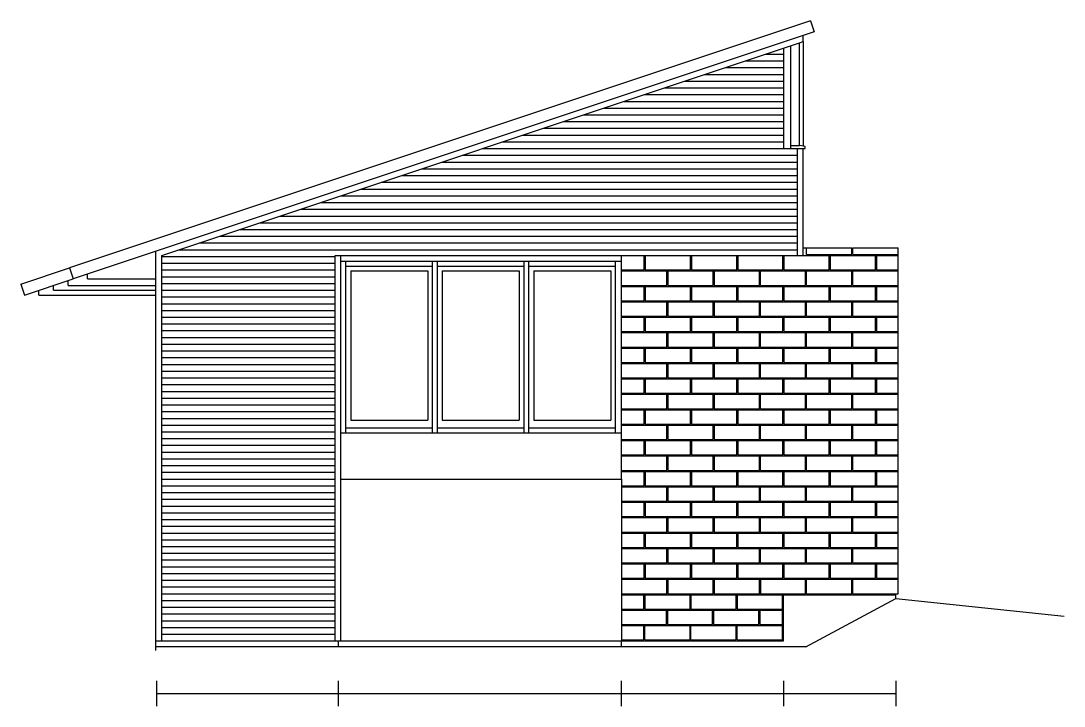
# Model space of a CAD drawing. Header units: inches. Extents: x 419 to 4751, y 1784 to 3815.
# Drawn here: x 2178 to 2719, y 1784 to 2139 of the extents above; entities that cross this region are included whole.
import ezdxf

# ---------------------------------------------------------------- set-up
doc = ezdxf.new("R2010")
doc.units = ezdxf.units.IN
doc.header["$MEASUREMENT"] = 0
for name, color, linetype in [('blocks', 251, 'Continuous'), ('e1', 253, 'Continuous'), ('e2', 251, 'Continuous'), ('walls', 7, 'Continuous')]:
    doc.layers.add(name, color=color, linetype=linetype)

msp = doc.modelspace()

# ---------------------------------------------------------------- linework, layer by layer
at = {"layer": 'blocks'}
for p, q in [((2585.5, 2018.22), (2585.5, 2021.72)), ((2609, 2018.22), (2609, 2021.72)), ((2609.5, 2018.22), (2609.5, 2021.72)), ((2501.25, 2010.22), (2501.25, 2017.72)), ((2501.75, 2017.72), (2501.75, 2010.22)), ((2525.25, 2010.22), (2525.25, 2017.72)), ((2525.75, 2017.72), (2525.75, 2010.22)), ((2549.25, 2010.22), (2549.25, 2017.72)), ((2549.75, 2017.72), (2549.75, 2010.22)), ((2573.25, 2010.22), (2573.25, 2017.72)), ((2573.75, 2017.72), (2573.75, 2010.22)), ((2583.75, 2017.72), (2597.25, 2017.72)), ((2585.5, 2018.22), (2609, 2018.22)), ((2597.25, 2010.22), (2597.25, 2017.72)), ((2597.75, 2017.72), (2597.75, 2010.22)), ((2597.75, 2017.72), (2621.25, 2017.72)), ((2609.5, 2018.22), (2633, 2018.22)), ((2621.25, 2010.22), (2621.25, 2017.72)), ((2621.75, 2017.72), (2621.75, 2010.22)), ((2621.75, 2017.72), (2633, 2017.72)), ((2489.5, 2010.22), (2501.25, 2010.22)), ((2489.5, 2009.72), (2513, 2009.72)), ((2501.75, 2010.22), (2525.25, 2010.22)), ((2513, 2002.22), (2513, 2009.72)), ((2513.5, 2009.72), (2537, 2009.72)), ((2513.5, 2009.72), (2513.5, 2002.22)), ((2525.75, 2010.22), (2549.25, 2010.22)), ((2537, 2002.22), (2537, 2009.72)), ((2537.5, 2009.72), (2561, 2009.72)), ((2537.5, 2009.72), (2537.5, 2002.22)), ((2549.75, 2010.22), (2573.25, 2010.22)), ((2561, 2002.22), (2561, 2009.72)), ((2561.5, 2009.72), (2585, 2009.72)), ((2561.5, 2002.22), (2561.5, 2009.72)), ((2573.75, 2010.22), (2597.25, 2010.22)), ((2585, 2002.22), (2585, 2009.72)), ((2585.5, 2009.72), (2609, 2009.72)), ((2585.5, 2002.22), (2585.5, 2009.72)), ((2597.75, 2010.22), (2621.25, 2010.22)), ((2609, 2002.22), (2609, 2009.72)), ((2609.5, 2009.72), (2633, 2009.72)), ((2609.5, 2002.22), (2609.5, 2009.72)), ((2621.75, 2010.22), (2633, 2010.22)), ((2489.5, 2002.22), (2513, 2002.22)), ((2489.5, 2001.72), (2501.25, 2001.72)), ((2501.25, 1994.22), (2501.25, 2001.72)), ((2501.75, 2001.72), (2525.25, 2001.72)), ((2501.75, 2001.72), (2501.75, 1994.22)), ((2513.5, 2002.22), (2537, 2002.22)), ((2525.25, 1994.22), (2525.25, 2001.72)), ((2525.75, 2001.72), (2525.75, 1994.22)), ((2525.75, 2001.72), (2549.25, 2001.72)), ((2537.5, 2002.22), (2561, 2002.22)), ((2549.25, 1994.22), (2549.25, 2001.72)), ((2549.75, 2001.72), (2573.25, 2001.72)), ((2549.75, 2001.72), (2549.75, 1994.22)), ((2561.5, 2002.22), (2585, 2002.22)), ((2573.25, 1994.22), (2573.25, 2001.72)), ((2573.75, 2001.72), (2597.25, 2001.72)), ((2573.75, 2001.72), (2573.75, 1994.22)), ((2585.5, 2002.22), (2609, 2002.22)), ((2597.25, 1994.22), (2597.25, 2001.72)), ((2597.75, 2001.72), (2597.75, 1994.22)), ((2597.75, 2001.72), (2621.25, 2001.72)), ((2609.5, 2002.22), (2633, 2002.22)), ((2621.25, 1994.22), (2621.25, 2001.72)), ((2621.75, 2001.72), (2633, 2001.72)), ((2621.75, 2001.72), (2621.75, 1994.22)), ((2489.5, 1994.22), (2501.25, 1994.22)), ((2489.5, 1993.72), (2513, 1993.72)), ((2501.75, 1994.22), (2525.25, 1994.22)), ((2513, 1986.22), (2513, 1993.72)), ((2513.5, 1993.72), (2537, 1993.72)), ((2513.5, 1993.72), (2513.5, 1986.22)), ((2525.75, 1994.22), (2549.25, 1994.22)), ((2537, 1986.22), (2537, 1993.72)), ((2537.5, 1993.72), (2561, 1993.72)), ((2537.5, 1993.72), (2537.5, 1986.22)), ((2549.75, 1994.22), (2573.25, 1994.22)), ((2561, 1986.22), (2561, 1993.72)), ((2561.5, 1993.72), (2585, 1993.72)), ((2561.5, 1986.22), (2561.5, 1993.72)), ((2573.75, 1994.22), (2597.25, 1994.22)), ((2585, 1986.22), (2585, 1993.72)), ((2585.5, 1993.72), (2609, 1993.72)), ((2585.5, 1986.22), (2585.5, 1993.72)), ((2597.75, 1994.22), (2621.25, 1994.22)), ((2609, 1986.22), (2609, 1993.72)), ((2609.5, 1993.72), (2633, 1993.72)), ((2609.5, 1986.22), (2609.5, 1993.72)), ((2621.75, 1994.22), (2633, 1994.22)), ((2489.5, 1986.22), (2513, 1986.22)), ((2489.5, 1985.72), (2501.25, 1985.72)), ((2501.25, 1978.22), (2501.25, 1985.72)), ((2501.75, 1985.72), (2525.25, 1985.72)), ((2501.75, 1985.72), (2501.75, 1978.22)), ((2513.5, 1986.22), (2537, 1986.22)), ((2525.25, 1978.22), (2525.25, 1985.72)), ((2525.75, 1985.72), (2525.75, 1978.22)), ((2525.75, 1985.72), (2549.25, 1985.72)), ((2537.5, 1986.22), (2561, 1986.22)), ((2549.25, 1978.22), (2549.25, 1985.72)), ((2549.75, 1985.72), (2573.25, 1985.72)), ((2549.75, 1985.72), (2549.75, 1978.22)), ((2561.5, 1986.22), (2585, 1986.22)), ((2573.25, 1978.22), (2573.25, 1985.72)), ((2573.75, 1985.72), (2597.25, 1985.72)), ((2573.75, 1985.72), (2573.75, 1978.22)), ((2585.5, 1986.22), (2609, 1986.22)), ((2597.25, 1978.22), (2597.25, 1985.72)), ((2597.75, 1985.72), (2597.75, 1978.22)), ((2597.75, 1985.72), (2621.25, 1985.72)), ((2609.5, 1986.22), (2633, 1986.22)), ((2621.25, 1978.22), (2621.25, 1985.72)), ((2621.75, 1985.72), (2633, 1985.72)), ((2621.75, 1985.72), (2621.75, 1978.22)), ((2489.5, 1978.22), (2501.25, 1978.22)), ((2489.5, 1977.72), (2513, 1977.72)), ((2501.75, 1978.22), (2525.25, 1978.22)), ((2513, 1970.22), (2513, 1977.72)), ((2513.5, 1977.72), (2537, 1977.72)), ((2513.5, 1977.72), (2513.5, 1970.22)), ((2525.75, 1978.22), (2549.25, 1978.22)), ((2537, 1970.22), (2537, 1977.72)), ((2537.5, 1977.72), (2561, 1977.72)), ((2537.5, 1977.72), (2537.5, 1970.22)), ((2549.75, 1978.22), (2573.25, 1978.22)), ((2561, 1970.22), (2561, 1977.72)), ((2561.5, 1970.22), (2561.5, 1977.72)), ((2561.5, 1977.72), (2585, 1977.72)), ((2573.75, 1978.22), (2597.25, 1978.22)), ((2585, 1970.22), (2585, 1977.72)), ((2585.5, 1977.72), (2609, 1977.72)), ((2585.5, 1970.22), (2585.5, 1977.72)), ((2597.75, 1978.22), (2621.25, 1978.22)), ((2609, 1970.22), (2609, 1977.72)), ((2609.5, 1977.72), (2633, 1977.72)), ((2609.5, 1970.22), (2609.5, 1977.72)), ((2621.75, 1978.22), (2633, 1978.22)), ((2489.5, 1970.22), (2513, 1970.22)), ((2489.5, 1969.72), (2501.25, 1969.72)), ((2501.25, 1962.22), (2501.25, 1969.72)), ((2501.75, 1969.72), (2525.25, 1969.72)), ((2501.75, 1969.72), (2501.75, 1962.22)), ((2513.5, 1970.22), (2537, 1970.22)), ((2525.25, 1962.22), (2525.25, 1969.72)), ((2525.75, 1969.72), (2549.25, 1969.72)), ((2525.75, 1969.72), (2525.75, 1962.22)), ((2537.5, 1970.22), (2561, 1970.22)), ((2549.25, 1962.22), (2549.25, 1969.72)), ((2549.75, 1969.72), (2573.25, 1969.72)), ((2549.75, 1969.72), (2549.75, 1962.22)), ((2561.5, 1970.22), (2585, 1970.22)), ((2573.25, 1962.22), (2573.25, 1969.72)), ((2573.75, 1969.72), (2597.25, 1969.72)), ((2573.75, 1969.72), (2573.75, 1962.22)), ((2585.5, 1970.22), (2609, 1970.22)), ((2597.25, 1962.22), (2597.25, 1969.72)), ((2597.75, 1969.72), (2621.25, 1969.72)), ((2597.75, 1969.72), (2597.75, 1962.22)), ((2609.5, 1970.22), (2633, 1970.22)), ((2621.25, 1962.22), (2621.25, 1969.72)), ((2621.75, 1969.72), (2633, 1969.72)), ((2621.75, 1969.72), (2621.75, 1962.22)), ((2489.5, 1962.22), (2501.25, 1962.22)), ((2489.5, 1961.72), (2513, 1961.72)), ((2501.75, 1962.22), (2525.25, 1962.22)), ((2513, 1954.22), (2513, 1961.72)), ((2513.5, 1961.72), (2537, 1961.72)), ((2513.5, 1961.72), (2513.5, 1954.22)), ((2525.75, 1962.22), (2549.25, 1962.22)), ((2537, 1954.22), (2537, 1961.72)), ((2537.5, 1961.72), (2561, 1961.72)), ((2537.5, 1961.72), (2537.5, 1954.22)), ((2549.75, 1962.22), (2573.25, 1962.22)), ((2561, 1954.22), (2561, 1961.72)), ((2561.5, 1961.72), (2585, 1961.72)), ((2561.5, 1954.22), (2561.5, 1961.72)), ((2573.75, 1962.22), (2597.25, 1962.22)), ((2585, 1954.22), (2585, 1961.72)), ((2585.5, 1961.72), (2609, 1961.72)), ((2585.5, 1954.22), (2585.5, 1961.72)), ((2597.75, 1962.22), (2621.25, 1962.22)), ((2609, 1954.22), (2609, 1961.72)), ((2609.5, 1961.72), (2633, 1961.72)), ((2609.5, 1954.22), (2609.5, 1961.72)), ((2621.75, 1962.22), (2633, 1962.22)), ((2489.5, 1954.22), (2513, 1954.22)), ((2489.5, 1953.72), (2501.25, 1953.72)), ((2501.25, 1946.22), (2501.25, 1953.72)), ((2501.75, 1953.72), (2525.25, 1953.72)), ((2501.75, 1953.72), (2501.75, 1946.22)), ((2513.5, 1954.22), (2537, 1954.22)), ((2525.25, 1946.22), (2525.25, 1953.72)), ((2525.75, 1953.72), (2525.75, 1946.22)), ((2525.75, 1953.72), (2549.25, 1953.72)), ((2537.5, 1954.22), (2561, 1954.22)), ((2549.25, 1946.22), (2549.25, 1953.72)), ((2549.75, 1953.72), (2573.25, 1953.72)), ((2549.75, 1953.72), (2549.75, 1946.22)), ((2561.5, 1954.22), (2585, 1954.22)), ((2573.25, 1946.22), (2573.25, 1953.72)), ((2573.75, 1953.72), (2597.25, 1953.72)), ((2573.75, 1953.72), (2573.75, 1946.22)), ((2585.5, 1954.22), (2609, 1954.22)), ((2597.25, 1946.22), (2597.25, 1953.72)), ((2597.75, 1953.72), (2597.75, 1946.22)), ((2597.75, 1953.72), (2621.25, 1953.72)), ((2609.5, 1954.22), (2633, 1954.22)), ((2621.25, 1946.22), (2621.25, 1953.72)), ((2621.75, 1953.72), (2633, 1953.72)), ((2621.75, 1953.72), (2621.75, 1946.22)), ((2489.5, 1946.22), (2501.25, 1946.22)), ((2489.5, 1945.72), (2513, 1945.72)), ((2501.75, 1946.22), (2525.25, 1946.22)), ((2513, 1938.22), (2513, 1945.72)), ((2513.5, 1945.72), (2513.5, 1938.22)), ((2513.5, 1945.72), (2537, 1945.72)), ((2525.75, 1946.22), (2549.25, 1946.22)), ((2537, 1938.22), (2537, 1945.72)), ((2537.5, 1945.72), (2561, 1945.72)), ((2537.5, 1945.72), (2537.5, 1938.22)), ((2549.75, 1946.22), (2573.25, 1946.22)), ((2561, 1938.22), (2561, 1945.72)), ((2561.5, 1938.22), (2561.5, 1945.72)), ((2561.5, 1945.72), (2585, 1945.72)), ((2573.75, 1946.22), (2597.25, 1946.22)), ((2585, 1938.22), (2585, 1945.72)), ((2585.5, 1938.22), (2585.5, 1945.72)), ((2585.5, 1945.72), (2609, 1945.72)), ((2597.75, 1946.22), (2621.25, 1946.22)), ((2609, 1938.22), (2609, 1945.72)), ((2609.5, 1945.72), (2633, 1945.72)), ((2609.5, 1938.22), (2609.5, 1945.72)), ((2621.75, 1946.22), (2633, 1946.22)), ((2489.5, 1938.22), (2513, 1938.22)), ((2489.5, 1937.72), (2501.25, 1937.72)), ((2501.25, 1930.22), (2501.25, 1937.72)), ((2501.75, 1937.72), (2525.25, 1937.72)), ((2501.75, 1937.72), (2501.75, 1930.22)), ((2513.5, 1938.22), (2537, 1938.22)), ((2525.25, 1930.22), (2525.25, 1937.72)), ((2525.75, 1937.72), (2549.25, 1937.72)), ((2525.75, 1937.72), (2525.75, 1930.22)), ((2537.5, 1938.22), (2561, 1938.22)), ((2549.25, 1930.22), (2549.25, 1937.72)), ((2549.75, 1937.72), (2573.25, 1937.72)), ((2549.75, 1937.72), (2549.75, 1930.22)), ((2561.5, 1938.22), (2585, 1938.22)), ((2573.25, 1930.22), (2573.25, 1937.72)), ((2573.75, 1937.72), (2597.25, 1937.72)), ((2573.75, 1937.72), (2573.75, 1930.22)), ((2585.5, 1938.22), (2609, 1938.22)), ((2597.25, 1930.22), (2597.25, 1937.72)), ((2597.75, 1937.72), (2621.25, 1937.72)), ((2597.75, 1937.72), (2597.75, 1930.22)), ((2609.5, 1938.22), (2633, 1938.22)), ((2621.25, 1930.22), (2621.25, 1937.72)), ((2621.75, 1937.72), (2633, 1937.72)), ((2621.75, 1937.72), (2621.75, 1930.22)), ((2489.5, 1930.22), (2501.25, 1930.22)), ((2489.5, 1929.72), (2513, 1929.72)), ((2501.75, 1930.22), (2525.25, 1930.22)), ((2513, 1922.22), (2513, 1929.72)), ((2513.5, 1929.72), (2537, 1929.72)), ((2513.5, 1929.72), (2513.5, 1922.22)), ((2525.75, 1930.22), (2549.25, 1930.22)), ((2537, 1922.22), (2537, 1929.72)), ((2537.5, 1929.72), (2561, 1929.72)), ((2537.5, 1929.72), (2537.5, 1922.22)), ((2549.75, 1930.22), (2573.25, 1930.22)), ((2561, 1922.22), (2561, 1929.72)), ((2561.5, 1929.72), (2585, 1929.72)), ((2561.5, 1922.22), (2561.5, 1929.72)), ((2573.75, 1930.22), (2597.25, 1930.22)), ((2585, 1922.22), (2585, 1929.72)), ((2585.5, 1929.72), (2609, 1929.72)), ((2585.5, 1922.22), (2585.5, 1929.72)), ((2597.75, 1930.22), (2621.25, 1930.22)), ((2609, 1922.22), (2609, 1929.72)), ((2609.5, 1929.72), (2633, 1929.72)), ((2609.5, 1922.22), (2609.5, 1929.72)), ((2621.75, 1930.22), (2633, 1930.22)), ((2489.5, 1922.22), (2513, 1922.22)), ((2489.5, 1921.72), (2501.25, 1921.72)), ((2501.25, 1914.22), (2501.25, 1921.72)), ((2501.75, 1921.72), (2525.25, 1921.72)), ((2501.75, 1921.72), (2501.75, 1914.22)), ((2513.5, 1922.22), (2537, 1922.22)), ((2525.25, 1914.22), (2525.25, 1921.72)), ((2525.75, 1921.72), (2549.25, 1921.72)), ((2525.75, 1921.72), (2525.75, 1914.22)), ((2537.5, 1922.22), (2561, 1922.22)), ((2549.25, 1914.22), (2549.25, 1921.72)), ((2549.75, 1921.72), (2573.25, 1921.72)), ((2549.75, 1921.72), (2549.75, 1914.22)), ((2561.5, 1922.22), (2585, 1922.22)), ((2573.25, 1914.22), (2573.25, 1921.72)), ((2573.75, 1921.72), (2597.25, 1921.72)), ((2573.75, 1921.72), (2573.75, 1914.22)), ((2585.5, 1922.22), (2609, 1922.22)), ((2597.25, 1914.22), (2597.25, 1921.72)), ((2597.75, 1921.72), (2621.25, 1921.72)), ((2597.75, 1921.72), (2597.75, 1914.22)), ((2609.5, 1922.22), (2633, 1922.22)), ((2621.25, 1914.22), (2621.25, 1921.72)), ((2621.75, 1921.72), (2633, 1921.72)), ((2621.75, 1921.72), (2621.75, 1914.22)), ((2489.5, 1914.22), (2501.25, 1914.22)), ((2489.5, 1913.72), (2513, 1913.72)), ((2501.75, 1914.22), (2525.25, 1914.22)), ((2513, 1906.22), (2513, 1913.72)), ((2513.5, 1913.72), (2537, 1913.72)), ((2513.5, 1913.72), (2513.5, 1906.22)), ((2525.75, 1914.22), (2549.25, 1914.22)), ((2537, 1906.22), (2537, 1913.72)), ((2537.5, 1913.72), (2561, 1913.72)), ((2537.5, 1913.72), (2537.5, 1906.22)), ((2549.75, 1914.22), (2573.25, 1914.22)), ((2561, 1906.22), (2561, 1913.72)), ((2561.5, 1913.72), (2585, 1913.72)), ((2561.5, 1906.22), (2561.5, 1913.72)), ((2573.75, 1914.22), (2597.25, 1914.22)), ((2585, 1906.22), (2585, 1913.72)), ((2585.5, 1913.72), (2609, 1913.72)), ((2585.5, 1906.22), (2585.5, 1913.72)), ((2597.75, 1914.22), (2621.25, 1914.22)), ((2609, 1906.22), (2609, 1913.72)), ((2609.5, 1913.72), (2633, 1913.72)), ((2609.5, 1906.22), (2609.5, 1913.72)), ((2621.75, 1914.22), (2633, 1914.22)), ((2489.5, 1906.22), (2513, 1906.22)), ((2489.5, 1905.72), (2501.25, 1905.72)), ((2501.25, 1898.22), (2501.25, 1905.72)), ((2501.75, 1905.72), (2525.25, 1905.72)), ((2501.75, 1905.72), (2501.75, 1898.22)), ((2513.5, 1906.22), (2537, 1906.22)), ((2525.25, 1898.22), (2525.25, 1905.72)), ((2525.75, 1905.72), (2549.25, 1905.72)), ((2525.75, 1905.72), (2525.75, 1898.22)), ((2537.5, 1906.22), (2561, 1906.22)), ((2549.25, 1898.22), (2549.25, 1905.72)), ((2549.75, 1905.72), (2573.25, 1905.72)), ((2549.75, 1905.72), (2549.75, 1898.22)), ((2561.5, 1906.22), (2585, 1906.22)), ((2573.25, 1898.22), (2573.25, 1905.72)), ((2573.75, 1905.72), (2597.25, 1905.72)), ((2573.75, 1905.72), (2573.75, 1898.22)), ((2585.5, 1906.22), (2609, 1906.22)), ((2597.25, 1898.22), (2597.25, 1905.72)), ((2597.75, 1905.72), (2621.25, 1905.72)), ((2597.75, 1905.72), (2597.75, 1898.22)), ((2609.5, 1906.22), (2633, 1906.22)), ((2621.25, 1898.22), (2621.25, 1905.72)), ((2621.75, 1905.72), (2633, 1905.72)), ((2621.75, 1905.72), (2621.75, 1898.22)), ((2489.5, 1898.22), (2501.25, 1898.22)), ((2489.5, 1897.72), (2513, 1897.72)), ((2501.75, 1898.22), (2525.25, 1898.22)), ((2513, 1890.22), (2513, 1897.72)), ((2513.5, 1897.72), (2537, 1897.72)), ((2513.5, 1897.72), (2513.5, 1890.22)), ((2525.75, 1898.22), (2549.25, 1898.22)), ((2537, 1890.22), (2537, 1897.72)), ((2537.5, 1897.72), (2561, 1897.72)), ((2537.5, 1897.72), (2537.5, 1890.22)), ((2549.75, 1898.22), (2573.25, 1898.22)), ((2561, 1890.22), (2561, 1897.72)), ((2561.5, 1897.72), (2585, 1897.72)), ((2561.5, 1890.22), (2561.5, 1897.72)), ((2573.75, 1898.22), (2597.25, 1898.22)), ((2585, 1890.22), (2585, 1897.72)), ((2585.5, 1897.72), (2609, 1897.72)), ((2585.5, 1890.22), (2585.5, 1897.72)), ((2597.75, 1898.22), (2621.25, 1898.22)), ((2609, 1890.22), (2609, 1897.72)), ((2609.5, 1897.72), (2633, 1897.72)), ((2609.5, 1890.22), (2609.5, 1897.72)), ((2621.75, 1898.22), (2633, 1898.22)), ((2489.5, 1890.22), (2513, 1890.22)), ((2513.5, 1890.22), (2537, 1890.22)), ((2537.5, 1890.22), (2561, 1890.22)), ((2561.5, 1890.22), (2585, 1890.22)), ((2585.5, 1890.22), (2609, 1890.22)), ((2609.5, 1890.22), (2633, 1890.22)), ((2489.5, 1889.72), (2501.25, 1889.72)), ((2501.25, 1882.22), (2501.25, 1889.72)), ((2501.75, 1889.72), (2525.25, 1889.72)), ((2501.75, 1889.72), (2501.75, 1882.22)), ((2525.25, 1882.22), (2525.25, 1889.72)), ((2525.75, 1889.72), (2549.25, 1889.72)), ((2525.75, 1889.72), (2525.75, 1882.22)), ((2549.25, 1882.22), (2549.25, 1889.72)), ((2549.75, 1889.72), (2573.25, 1889.72)), ((2549.75, 1889.72), (2549.75, 1882.22)), ((2573.25, 1882.22), (2573.25, 1889.72)), ((2573.75, 1889.72), (2597.25, 1889.72)), ((2573.75, 1889.72), (2573.75, 1882.22)), ((2597.25, 1882.22), (2597.25, 1889.72)), ((2597.75, 1889.72), (2621.25, 1889.72)), ((2597.75, 1889.72), (2597.75, 1882.22)), ((2621.25, 1882.22), (2621.25, 1889.72)), ((2621.75, 1889.72), (2633, 1889.72)), ((2621.75, 1889.72), (2621.75, 1882.22)), ((2489.5, 1882.22), (2501.25, 1882.22)), ((2489.5, 1881.72), (2513, 1881.72)), ((2501.75, 1882.22), (2525.25, 1882.22)), ((2513, 1874.22), (2513, 1881.72)), ((2513.5, 1881.72), (2537, 1881.72)), ((2513.5, 1881.72), (2513.5, 1874.22)), ((2525.75, 1882.22), (2549.25, 1882.22)), ((2537, 1874.22), (2537, 1881.72)), ((2537.5, 1881.72), (2561, 1881.72)), ((2537.5, 1881.72), (2537.5, 1874.22)), ((2549.75, 1882.22), (2573.25, 1882.22)), ((2561, 1874.22), (2561, 1881.72)), ((2561.5, 1881.72), (2585, 1881.72)), ((2561.5, 1874.22), (2561.5, 1881.72)), ((2573.75, 1882.22), (2597.25, 1882.22)), ((2585, 1874.22), (2585, 1881.72)), ((2585.5, 1881.72), (2609, 1881.72)), ((2585.5, 1874.22), (2585.5, 1881.72)), ((2597.75, 1882.22), (2621.25, 1882.22)), ((2609, 1874.22), (2609, 1881.72)), ((2609.5, 1881.72), (2633, 1881.72)), ((2609.5, 1874.22), (2609.5, 1881.72)), ((2621.75, 1882.22), (2633, 1882.22)), ((2489.5, 1874.22), (2513, 1874.22)), ((2513.5, 1874.22), (2537, 1874.22)), ((2537.5, 1874.22), (2561, 1874.22)), ((2561.5, 1874.22), (2585, 1874.22)), ((2585.5, 1874.22), (2609, 1874.22)), ((2609.5, 1874.22), (2633, 1874.22)), ((2489.5, 1873.72), (2501.25, 1873.72)), ((2501.25, 1866.22), (2501.25, 1873.72)), ((2501.75, 1873.72), (2525.25, 1873.72)), ((2501.75, 1873.72), (2501.75, 1866.22)), ((2525.25, 1866.22), (2525.25, 1873.72)), ((2525.75, 1873.72), (2549.25, 1873.72)), ((2525.75, 1873.72), (2525.75, 1866.22)), ((2549.25, 1866.22), (2549.25, 1873.72)), ((2549.75, 1873.72), (2573.25, 1873.72)), ((2549.75, 1873.72), (2549.75, 1866.22)), ((2573.25, 1866.22), (2573.25, 1873.72)), ((2573.75, 1873.72), (2597.25, 1873.72)), ((2573.75, 1873.72), (2573.75, 1866.22)), ((2597.25, 1866.22), (2597.25, 1873.72)), ((2597.75, 1873.72), (2621.25, 1873.72)), ((2597.75, 1873.72), (2597.75, 1866.22)), ((2621.25, 1866.22), (2621.25, 1873.72)), ((2621.75, 1873.72), (2633, 1873.72)), ((2621.75, 1873.72), (2621.75, 1866.22)), ((2489.5, 1866.22), (2501.25, 1866.22)), ((2489.5, 1865.72), (2513, 1865.72)), ((2501.75, 1866.22), (2525.25, 1866.22)), ((2513, 1858.22), (2513, 1865.72)), ((2513.5, 1865.72), (2513.5, 1858.22)), ((2513.5, 1865.72), (2537, 1865.72)), ((2525.75, 1866.22), (2549.25, 1866.22)), ((2537, 1858.22), (2537, 1865.72)), ((2537.5, 1865.72), (2537.5, 1858.22)), ((2537.5, 1865.72), (2561, 1865.72)), ((2549.75, 1866.22), (2573.25, 1866.22)), ((2561, 1858.22), (2561, 1865.72)), ((2561.5, 1858.22), (2561.5, 1865.72)), ((2561.5, 1865.72), (2585, 1865.72)), ((2573.75, 1866.22), (2597.25, 1866.22)), ((2585, 1858.22), (2585, 1865.72)), ((2585.5, 1858.22), (2585.5, 1865.72)), ((2585.5, 1865.72), (2609, 1865.72)), ((2597.75, 1866.22), (2621.25, 1866.22)), ((2609, 1858.22), (2609, 1865.72)), ((2609.5, 1865.72), (2633, 1865.72)), ((2609.5, 1858.22), (2609.5, 1865.72)), ((2621.75, 1866.22), (2633, 1866.22)), ((2489.5, 1858.22), (2513, 1858.22)), ((2489.5, 1857.72), (2501.25, 1857.72)), ((2501.25, 1850.22), (2501.25, 1857.72)), ((2501.75, 1857.72), (2525.25, 1857.72)), ((2501.75, 1857.72), (2501.75, 1850.22)), ((2513.5, 1858.22), (2537, 1858.22)), ((2525.25, 1850.22), (2525.25, 1857.72)), ((2525.75, 1857.72), (2525.75, 1850.22)), ((2525.75, 1857.72), (2549.25, 1857.72)), ((2537.5, 1858.22), (2561, 1858.22)), ((2549.25, 1850.22), (2549.25, 1857.72)), ((2549.75, 1857.72), (2573.25, 1857.72)), ((2549.75, 1857.72), (2549.75, 1850.22)), ((2561.5, 1858.22), (2585, 1858.22)), ((2573.25, 1850.22), (2573.25, 1857.72)), ((2573.75, 1857.72), (2597.25, 1857.72)), ((2573.75, 1857.72), (2573.75, 1850.22)), ((2585.5, 1858.22), (2609, 1858.22)), ((2597.25, 1850.22), (2597.25, 1857.72)), ((2597.75, 1857.72), (2597.75, 1850.22)), ((2597.75, 1857.72), (2621.25, 1857.72)), ((2609.5, 1858.22), (2633, 1858.22)), ((2621.25, 1850.22), (2621.25, 1857.72)), ((2621.75, 1857.72), (2633, 1857.72)), ((2621.75, 1857.72), (2621.75, 1850.22)), ((2489.5, 1850.22), (2501.25, 1850.22)), ((2489.5, 1849.72), (2513, 1849.72)), ((2501.75, 1850.22), (2525.25, 1850.22)), ((2513, 1842.22), (2513, 1849.72)), ((2513.5, 1849.72), (2537, 1849.72)), ((2513.5, 1849.72), (2513.5, 1842.22)), ((2525.75, 1850.22), (2549.25, 1850.22)), ((2537, 1842.22), (2537, 1849.72)), ((2537.5, 1849.72), (2561, 1849.72)), ((2537.5, 1849.72), (2537.5, 1842.22)), ((2549.75, 1850.22), (2573.25, 1850.22)), ((2561, 1842.22), (2561, 1849.72)), ((2561.5, 1849.72), (2561.5, 1842.22)), ((2561.5, 1849.72), (2585, 1849.72)), ((2573.75, 1850.22), (2597.25, 1850.22)), ((2585, 1842.22), (2585, 1849.72)), ((2585.5, 1842.22), (2585.5, 1849.72)), ((2585.5, 1849.72), (2609, 1849.72)), ((2597.75, 1850.22), (2621.25, 1850.22)), ((2609, 1842.22), (2609, 1849.72)), ((2609.5, 1842.22), (2609.5, 1849.72)), ((2609.5, 1849.72), (2633, 1849.72)), ((2621.75, 1850.22), (2633, 1850.22)), ((2489.49, 1842.22), (2512.99, 1842.22)), ((2489.5, 1841.72), (2501, 1841.72)), ((2501, 1834.22), (2501, 1841.72)), ((2501.5, 1841.72), (2525, 1841.72)), ((2501.5, 1841.72), (2501.5, 1834.22)), ((2513.49, 1842.22), (2536.99, 1842.22)), ((2525, 1834.22), (2525, 1841.72)), ((2525.5, 1841.72), (2525.5, 1834.22)), ((2525.5, 1841.72), (2549, 1841.72)), ((2537.49, 1842.22), (2560.99, 1842.22)), ((2549, 1834.22), (2549, 1841.72)), ((2549.5, 1841.72), (2573, 1841.72)), ((2549.5, 1841.72), (2549.5, 1834.22)), ((2561.5, 1842.22), (2585, 1842.22)), ((2573, 1834.22), (2573, 1841.72)), ((2585.5, 1842.22), (2609, 1842.22)), ((2609.5, 1842.22), (2633, 1842.22)), ((2489.5, 1834.22), (2501, 1834.22)), ((2489.5, 1833.72), (2512.75, 1833.72)), ((2501.5, 1834.22), (2525, 1834.22)), ((2512.75, 1826.22), (2512.75, 1833.72)), ((2513.25, 1833.72), (2536.75, 1833.72)), ((2513.25, 1833.72), (2513.25, 1826.22)), ((2525.5, 1834.22), (2549, 1834.22)), ((2536.75, 1826.22), (2536.75, 1833.72)), ((2537.25, 1833.72), (2560.75, 1833.72)), ((2537.25, 1833.72), (2537.25, 1826.22)), ((2549.5, 1834.22), (2573, 1834.22)), ((2560.75, 1826.22), (2560.75, 1833.72)), ((2561.25, 1833.72), (2573, 1833.72)), ((2561.25, 1833.72), (2561.25, 1826.22)), ((2573, 1826.22), (2573, 1833.72)), ((2489.5, 1826.22), (2512.75, 1826.22)), ((2489.5, 1825.72), (2501, 1825.72)), ((2501, 1818.22), (2501, 1825.72)), ((2501.5, 1825.72), (2525, 1825.72)), ((2501.5, 1818.22), (2501.5, 1825.72)), ((2513.25, 1826.22), (2536.75, 1826.22)), ((2525, 1818.22), (2525, 1825.72)), ((2525.5, 1825.72), (2549, 1825.72)), ((2525.5, 1818.22), (2525.5, 1825.72)), ((2537.25, 1826.22), (2560.75, 1826.22)), ((2549, 1818.22), (2549, 1825.72)), ((2549.5, 1825.72), (2573, 1825.72)), ((2549.5, 1818.22), (2549.5, 1825.72)), ((2561.25, 1826.22), (2573, 1826.22)), ((2573, 1818.22), (2573, 1825.72)), ((2489.5, 1818.22), (2501, 1818.22)), ((2501.5, 1818.22), (2525, 1818.22)), ((2525.5, 1818.22), (2549, 1818.22)), ((2549.5, 1818.22), (2573, 1818.22))]:
    msp.add_line(p, q, dxfattribs=at)
at = {"layer": 'e1'}
for p, q in [((2577.25, 2073.22), (2584.75, 2073.22)), ((2489.5, 1901.72), (2489.5, 2017.72)), ((2343.87, 1925.72), (2489.5, 1925.72))]:
    msp.add_line(p, q, dxfattribs=at)
at = {"layer": 'e2'}
for p, q in [((2583.75, 2128.72), (2583.75, 2074.39)), ((2250.75, 2017.72), (2581.75, 2128.06)), ((2573.75, 2073.22), (2573.75, 2125.39)), ((2577.25, 2073.22), (2577.25, 2126.56)), ((2553.75, 2118.72), (2573.75, 2118.72)), ((2564.25, 2122.22), (2573.75, 2122.22)), ((2543.25, 2115.22), (2573.75, 2115.22)), ((2522.25, 2108.22), (2573.75, 2108.22)), ((2532.75, 2111.72), (2573.75, 2111.72)), ((2511.75, 2104.72), (2573.75, 2104.72)), ((2490.75, 2097.72), (2573.75, 2097.72)), ((2501.25, 2101.22), (2573.75, 2101.22)), ((2469.75, 2090.72), (2573.75, 2090.72)), ((2480.25, 2094.22), (2573.75, 2094.22)), ((2459.25, 2087.22), (2573.75, 2087.22)), ((2438.25, 2080.22), (2573.75, 2080.22)), ((2448.75, 2083.72), (2573.75, 2083.72)), ((2427.75, 2076.72), (2573.75, 2076.72)), ((2577.25, 2074.72), (2581.75, 2074.72)), ((2406.75, 2069.72), (2580.75, 2069.72)), ((2417.25, 2073.22), (2573.75, 2073.22)), ((2573.75, 2073.22), (2577.25, 2073.22)), ((2580.75, 2017.72), (2580.75, 2073.22)), ((2396.25, 2066.22), (2580.75, 2066.22)), ((2375.25, 2059.22), (2580.75, 2059.22)), ((2385.75, 2062.72), (2580.75, 2062.72)), ((2364.75, 2055.72), (2580.75, 2055.72)), ((2343.75, 2048.72), (2580.75, 2048.72)), ((2354.25, 2052.22), (2580.75, 2052.22)), ((2322.75, 2041.72), (2580.75, 2041.72)), ((2333.25, 2045.22), (2580.75, 2045.22)), ((2312.25, 2038.22), (2580.75, 2038.22)), ((2291.25, 2031.22), (2580.75, 2031.22)), ((2301.75, 2034.72), (2580.75, 2034.72)), ((2280.75, 2027.72), (2580.75, 2027.72)), ((2259.75, 2020.72), (2580.75, 2020.72)), ((2270.25, 2024.22), (2580.75, 2024.22)), ((2250.75, 1817.72), (2250.75, 2017.72)), ((2250.75, 2017.22), (2340.75, 2017.22)), ((2340.75, 2017.72), (2343.75, 2017.72)), ((2340.75, 1817.72), (2340.75, 2017.72)), ((2343.75, 2014.72), (2489.5, 2014.72)), ((2346.37, 1925.72), (2346.37, 2014.72)), ((2391.37, 1925.72), (2391.37, 2014.72)), ((2391.37, 1925.72), (2391.37, 2014.72)), ((2393.87, 1925.72), (2393.87, 2014.72)), ((2438.87, 1925.72), (2438.87, 2014.72)), ((2441.37, 1925.72), (2441.37, 2014.72)), ((2486.37, 1925.72), (2486.37, 2014.72)), ((2177.64, 2002.84), (2202.86, 2011.25)), ((2250.75, 2013.72), (2340.75, 2013.72)), ((2250.75, 2010.22), (2340.75, 2010.22)), ((2346.37, 2012.22), (2391.37, 2012.22)), ((2348.87, 2009.72), (2388.87, 2009.72)), ((2348.87, 2009.72), (2348.87, 1932.22)), ((2388.87, 2009.72), (2388.87, 1932.22)), ((2393.87, 2012.22), (2438.87, 2012.22)), ((2396.37, 2009.72), (2396.37, 1932.22)), ((2396.37, 2009.72), (2436.37, 2009.72)), ((2436.37, 2009.72), (2436.37, 1932.22)), ((2441.37, 2012.22), (2486.37, 2012.22)), ((2443.87, 2009.72), (2443.87, 1932.22)), ((2443.87, 2009.72), (2483.87, 2009.72)), ((2483.87, 2009.72), (2483.87, 1932.22)), ((2179.54, 1997.15), (2204.75, 2005.55)), ((2202.17, 2002.19), (2202.17, 2004.69)), ((2212.25, 2005.55), (2212.25, 2008.05)), ((2212.25, 2005.55), (2247.75, 2005.55)), ((2250.75, 2006.72), (2340.75, 2006.72)), ((2177.64, 2002.84), (2179.54, 1997.15)), ((2187.04, 1997.15), (2187.04, 1999.65)), ((2194.6, 1999.67), (2194.6, 2002.17)), ((2194.6, 1999.67), (2247.75, 1999.67)), ((2202.17, 2002.19), (2247.75, 2002.19)), ((2250.75, 2003.22), (2340.75, 2003.22)), ((2250.75, 1999.72), (2340.75, 1999.72)), ((2187.04, 1997.15), (2247.75, 1997.15)), ((2250.75, 1996.22), (2340.75, 1996.22)), ((2250.75, 1992.72), (2340.75, 1992.72)), ((2250.75, 1989.22), (2340.75, 1989.22)), ((2250.75, 1985.72), (2340.75, 1985.72)), ((2250.75, 1982.22), (2340.75, 1982.22)), ((2250.75, 1978.72), (2340.75, 1978.72)), ((2250.75, 1975.22), (2340.75, 1975.22)), ((2250.75, 1971.72), (2340.75, 1971.72)), ((2250.75, 1968.22), (2340.75, 1968.22)), ((2250.75, 1964.72), (2340.75, 1964.72)), ((2250.75, 1961.22), (2340.75, 1961.22)), ((2250.75, 1957.72), (2340.75, 1957.72)), ((2250.75, 1954.22), (2340.75, 1954.22)), ((2250.75, 1950.72), (2340.75, 1950.72)), ((2250.75, 1947.22), (2340.75, 1947.22)), ((2250.75, 1943.72), (2340.75, 1943.72)), ((2250.75, 1940.22), (2340.75, 1940.22)), ((2250.75, 1936.72), (2340.75, 1936.72)), ((2250.75, 1933.22), (2340.75, 1933.22)), ((2250.75, 1929.72), (2340.75, 1929.72)), ((2346.37, 1928.22), (2391.37, 1928.22)), ((2348.87, 1932.22), (2388.87, 1932.22)), ((2393.87, 1928.22), (2438.87, 1928.22)), ((2396.37, 1932.22), (2436.37, 1932.22)), ((2441.37, 1928.22), (2486.37, 1928.22)), ((2443.87, 1932.22), (2483.87, 1932.22)), ((2250.75, 1926.22), (2340.75, 1926.22)), ((2250.75, 1922.72), (2340.75, 1922.72)), ((2250.75, 1919.22), (2340.75, 1919.22)), ((2250.75, 1915.72), (2340.75, 1915.72)), ((2250.75, 1912.22), (2340.75, 1912.22)), ((2250.75, 1908.72), (2340.75, 1908.72)), ((2250.75, 1905.22), (2340.75, 1905.22)), ((2250.75, 1901.72), (2340.75, 1901.72)), ((2250.75, 1898.22), (2340.75, 1898.22)), ((2250.75, 1894.72), (2340.75, 1894.72)), ((2250.75, 1891.22), (2340.75, 1891.22)), ((2250.75, 1887.72), (2340.75, 1887.72)), ((2250.75, 1884.22), (2340.75, 1884.22)), ((2250.75, 1880.72), (2340.75, 1880.72)), ((2250.75, 1877.22), (2340.75, 1877.22)), ((2250.75, 1873.72), (2340.75, 1873.72)), ((2250.75, 1870.22), (2340.75, 1870.22)), ((2250.75, 1866.72), (2340.75, 1866.72)), ((2250.75, 1863.22), (2340.75, 1863.22)), ((2250.75, 1859.72), (2340.75, 1859.72)), ((2250.75, 1856.22), (2340.75, 1856.22)), ((2250.75, 1852.72), (2340.75, 1852.72)), ((2250.75, 1849.22), (2340.75, 1849.22)), ((2250.75, 1845.72), (2340.75, 1845.72)), ((2250.75, 1842.22), (2340.75, 1842.22)), ((2573.5, 1817.72), (2573.5, 1841.72)), ((2573.5, 1841.72), (2631.75, 1841.72)), ((2250.75, 1838.72), (2340.75, 1838.72)), ((2250.75, 1835.22), (2340.75, 1835.22)), ((2250.75, 1831.72), (2340.75, 1831.72)), ((2250.75, 1828.22), (2340.75, 1828.22)), ((2250.75, 1824.72), (2340.75, 1824.72)), ((2250.75, 1821.22), (2340.75, 1821.22)), ((2247.75, 1817.72), (2489.25, 1817.72)), ((2342.37, 1817.72), (2342.37, 1814.72)), ((2489.25, 1817.72), (2573.5, 1817.72)), ((2489.25, 1817.72), (2489.25, 1814.72)), ((2248.12, 1797.03), (2248.12, 1783.89)), ((2342.37, 1797.03), (2342.37, 1783.89)), ((2489.25, 1797.03), (2489.25, 1783.89)), ((2573.5, 1797.03), (2573.5, 1783.89)), ((2631.75, 1797.03), (2631.75, 1783.89)), ((2248.12, 1790.46), (2631.75, 1790.46))]:
    msp.add_line(p, q, dxfattribs=at)
at = {"layer": 'walls'}
for p, q in [((2587.54, 2139.47), (2202.86, 2011.25)), ((2587.54, 2139.47), (2589.44, 2133.78)), ((2589.44, 2133.78), (2204.75, 2005.55)), ((2581.75, 2128.06), (2583.75, 2128.72)), ((2583.75, 2128.72), (2583.75, 2131.88)), ((2581.75, 2074.72), (2581.75, 2128.06)), ((2584.75, 2074.22), (2581.75, 2074.72)), ((2584.75, 2073.22), (2584.75, 2074.22)), ((2583.75, 2017.72), (2583.75, 2073.22)), ((2583.75, 2021.72), (2609, 2021.72)), ((2609.5, 2021.72), (2633, 2021.72)), ((2633, 1842.22), (2633, 2021.72)), ((2247.75, 1812.72), (2247.75, 2019.88)), ((2343.75, 1817.72), (2343.75, 2017.72)), ((2343.75, 2017.72), (2583.75, 2017.72)), ((2202.86, 2011.25), (2204.75, 2005.55)), ((2343.75, 1901.72), (2489.5, 1901.72)), ((2489.5, 1901.72), (2489.5, 1817.72)), ((2631.75, 1839.77), (2631.75, 1841.72)), ((2585.08, 1814.72), (2631.75, 1839.77)), ((2631.75, 1839.77), (2719.2, 1830.6)), ((2585.08, 1814.72), (2247.75, 1814.72))]:
    msp.add_line(p, q, dxfattribs=at)

doc.saveas('drawing.dxf')
